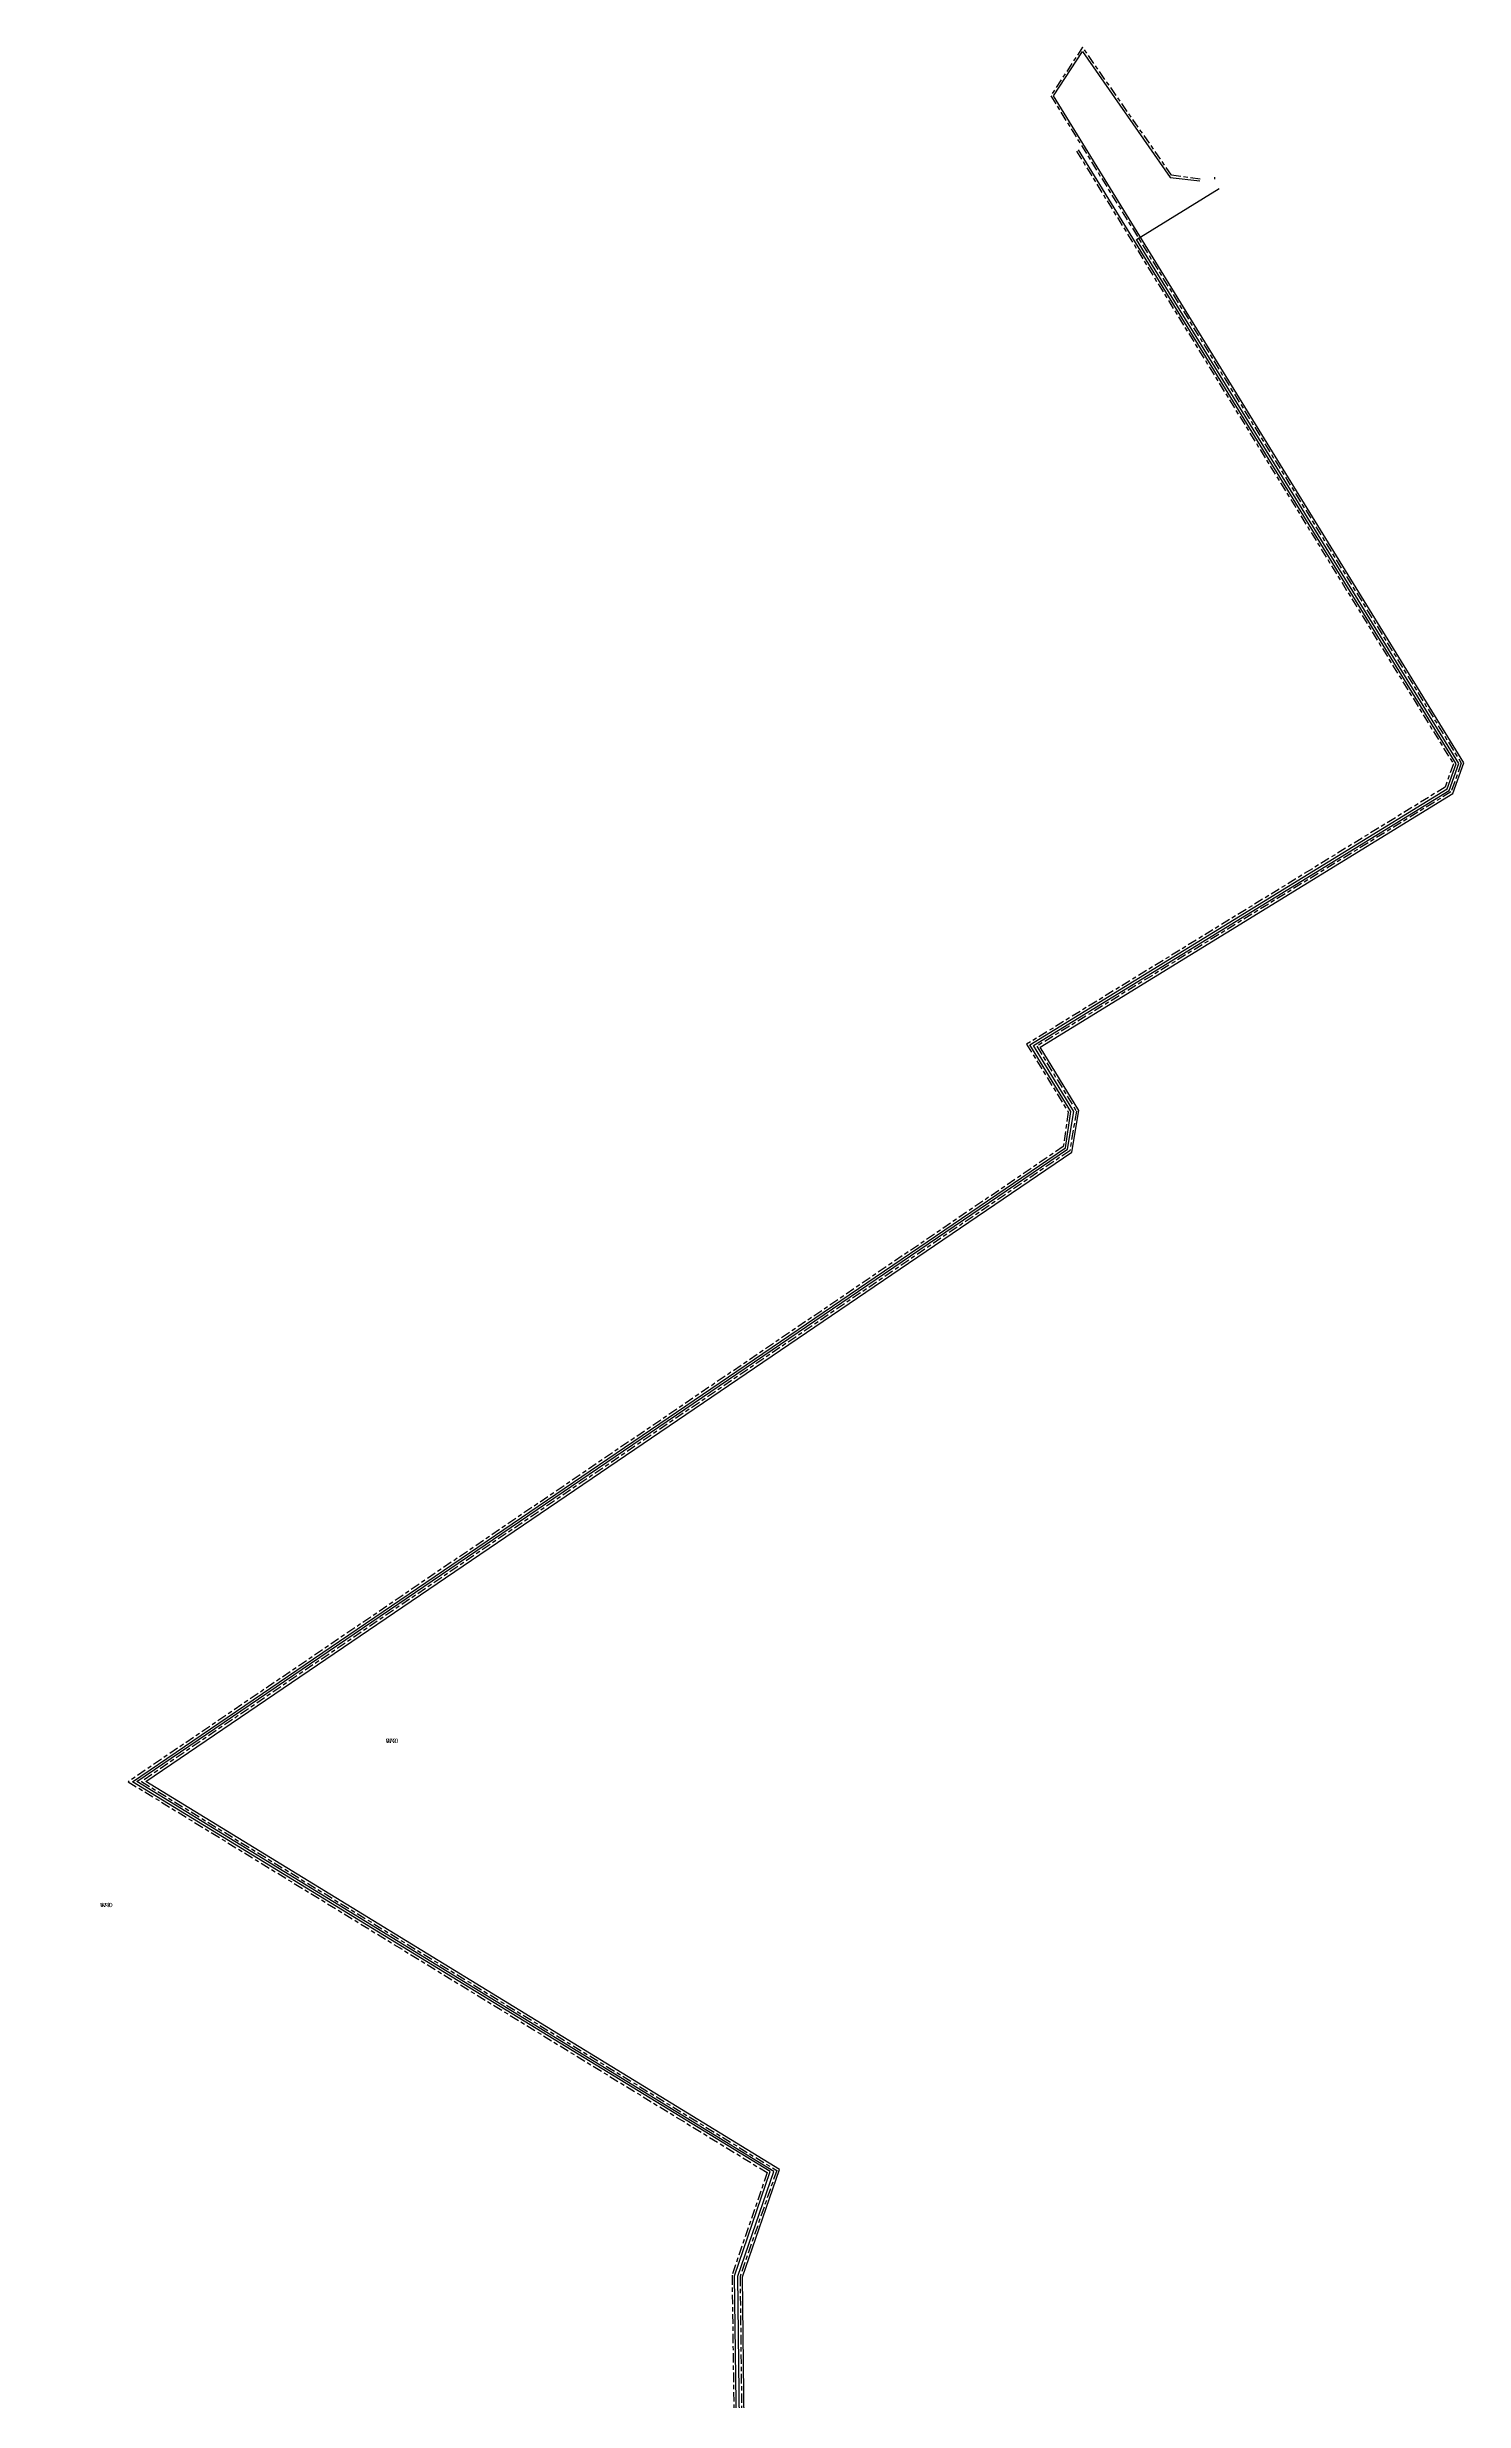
# Model space of a CAD drawing. Header units: metres. Extents: x 309980 to 311407, y 6249141 to 6251386.
# Drawn here: x 310408 to 311005, y 6250395 to 6251386 of the extents above; entities that cross this region are included whole.
import ezdxf

# ---------------------------------------------------------------- set-up
doc = ezdxf.new("R2010")
doc.units = ezdxf.units.M
doc.linetypes.add('Cable Exist UG', pattern=[8.2, 4, -1.2, 1.8, -1.2])
doc.layers.add('Mains_HV_EXT', color=7, linetype='Continuous')
doc.layers.add('Mains_TR_EXT', color=7, linetype='Continuous')
doc.styles.get("Standard").update_dxf_attribs({"font": 'arial.ttf'})
doc.linetypes.add('Cable P UG', pattern='A,6,-0.5,["P",Standard,S=1.7,R=0,X=0.5,Y=-1],-2.9', length=9.4)

msp = doc.modelspace()

# ---------------------------------------------------------------- linework, layer by layer
at = {"layer": 'Mains_HV_EXT', "linetype": 'Cable P UG'}
for points in [[(310702.66, 6250275.73), (310700.71, 6250446.88), (310716.33, 6250492.19), (310449.41, 6250655.68), (310839.47, 6250920.81), (310842.35, 6250938.3), (310826.05, 6250965.05), (310999.9, 6251071.88), (311004.51, 6251084.79), (310831.73, 6251365.88), (310843.94, 6251384.57), (310880.87, 6251331.42), (310893.29, 6251329.99)], [(310499.28, 6249307.21), (310480.87, 6249324.6), (310543.52, 6249415.46), (310407.88, 6249509.37), (310449.15, 6249568.56), (310455.97, 6249578.33), (310455.97, 6249578.33), (310519.21, 6249669.03), (310516.97, 6249696.2), (310525.14, 6249722.85), (310535.09, 6249744.62), (310693.3, 6249971.56), (310678.84, 6249993.5), (310699.61, 6250276.28), (310697.32, 6250447.42), (310712.36, 6250491.27), (310443.88, 6250655.55), (310836.73, 6250922.55), (310838.96, 6250937.88), (310821.75, 6250965.93), (310997.43, 6251073.89), (311001.2, 6251084.45), (310842.25, 6251343.04)], [(310500.97, 6249307.26), (310481.22, 6249324.9), (310543.56, 6249415.58), (310409.27, 6249509.63), (310449.85, 6249567.82), (310456.61, 6249577.51), (310456.61, 6249577.51), (310520.24, 6249668.76), (310517.98, 6249696.08), (310526.07, 6249722.49), (310535.97, 6249744.12), (310694.51, 6249971.55), (310679.87, 6249993.77), (310700.66, 6250275.8), (310698.7, 6250447.2), (310713.92, 6250491.32), (310445.73, 6250655.59), (310837.63, 6250921.98), (310840.26, 6250937.89), (310823.3, 6250965.71), (310998.25, 6251073.22), (311002.31, 6251084.56), (310866.6, 6251305.34), (310901.49, 6251326.77)]]:
    msp.add_lwpolyline(points, dxfattribs=at)
at = {"layer": 'Mains_TR_EXT', "linetype": 'Cable Exist UG'}
for points in [[(310893.38, 6251330.71), (310881.44, 6251332.35), (310843.91, 6251386.36), (310830.55, 6251365.89), (311003.41, 6251084.68), (310999.07, 6251072.55), (310824.67, 6250965.38), (310841.31, 6250938.09), (310838.55, 6250921.39), (310447.57, 6250655.63), (310715.13, 6250491.75), (310699.71, 6250447.04), (310701.66, 6250275.76), (310680.89, 6249994.03), (310695.72, 6249971.53), (310536.84, 6249743.62), (310527.01, 6249722.13), (310518.99, 6249695.97), (310521.27, 6249668.48), (310457.43, 6249576.93)], [(310841.4, 6251342.52), (311000.1, 6251084.33), (310996.6, 6251074.56), (310820.38, 6250966.26), (310837.92, 6250937.66), (310835.81, 6250923.13), (310442.04, 6250655.5), (310711.15, 6250490.83), (310696.31, 6250447.59), (310698.61, 6250276.31), (310677.82, 6249993.23), (310692.09, 6249971.58), (310534.22, 6249745.12), (310524.2, 6249723.2), (310515.95, 6249696.31), (310518.19, 6249669.31), (310455.15, 6249578.91)], [(310899.58, 6251330.75), (310899.58, 6251331.55)]]:
    msp.add_lwpolyline(points, dxfattribs=at)

# ---------------------------------------------------------------- texts
at = {"layer": 'Mains_TR_EXT'}
for s, p in [('W40', (310550.55, 6250671.86)), ('672', (310550.55, 6250671.86)), ('W40', (310430.27, 6250602.7)), ('673', (310430.27, 6250602.7))]:
    msp.add_text(s, height=1.8, dxfattribs=at).set_placement(p)

doc.saveas('drawing.dxf')
